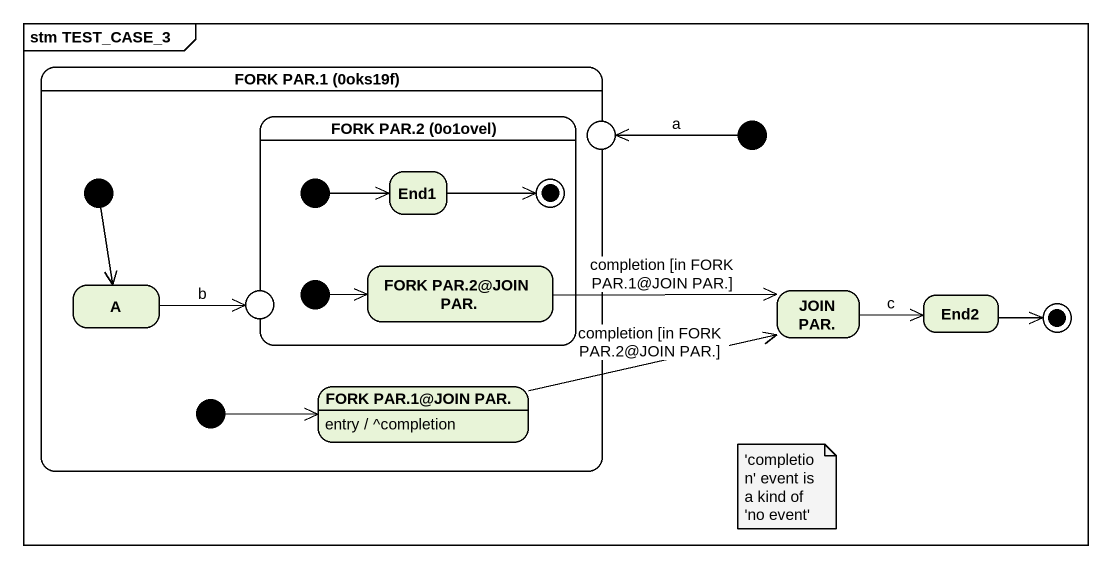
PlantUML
@startuml
mainframe stm TEST_CASE_3
hide empty description
state "FORK PAR.1 (0oks19f)" as FORK_PAR_1_0oks19f {
  state "FORK PAR.2 (0o1ovel)" as FORK_PAR_2_0o1ovel {
    state initial3 <<start>>
    state End1
    state "FORK PAR.2@JOIN PAR." as FORK_PAR_2_JOIN_PAR
    state initial4 <<start>>
    End1 -right-> [*]
  }
  state initial2 <<start>>
  state A
  state entry2 <<entryPoint>>
  state initial5 <<start>>
  state "FORK PAR.1@JOIN PAR." as FORK_PAR_1_JOIN_PAR
  FORK_PAR_1_JOIN_PAR : entry / ^completion
}
state entry1 <<choice>>
state "JOIN PAR." as JOIN_PAR
state End2
[*] -left-> entry1 : a
initial2 --> A
initial3 -right-> End1
FORK_PAR_2_JOIN_PAR -right-> JOIN_PAR : completion [in FORK PAR.1@JOIN PAR.]
A -right-> entry2 : b
initial4 -right-> FORK_PAR_2_JOIN_PAR
JOIN_PAR -right-> End2 : c
initial5 -right-> FORK_PAR_1_JOIN_PAR
FORK_PAR_1_JOIN_PAR -right-> JOIN_PAR : completion [in FORK PAR.2@JOIN PAR.]
End2 -right-> [*]
note as N1
  ~'completion' event is a kind of 'no event'
end note
@enduml
